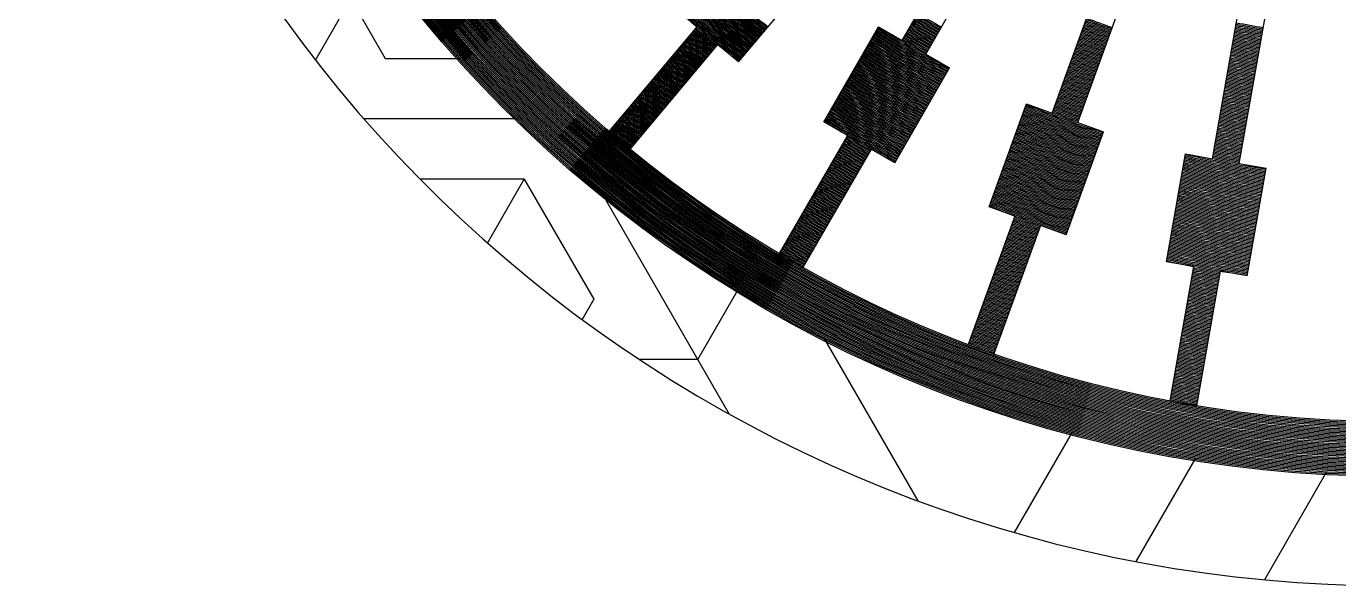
# Model space of a CAD drawing. Header units: millimetres. Extents: x 0 to 2404, y 0 to 1600.
# Drawn here: x 2129.33 to 2177.39, y 1434.73 to 1455.19 of the extents above; entities that cross this region are included whole.
import ezdxf

# ---------------------------------------------------------------- set-up
doc = ezdxf.new("R2010")
doc.units = ezdxf.units.MM

msp = doc.modelspace()

# ---------------------------------------------------------------- linework, layer by layer
at = {"linetype": 'Continuous'}
for p, q in [((2142.49, 1454.005), (2133.6, 1469.403)), ((2139.923, 1453.958), (2141.22, 1456.204)), ((2145.233, 1454.005), (2142.49, 1454.005)), ((2147.352, 1451.805), (2141.704, 1451.805)), ((2147.57, 1449.605), (2143.748, 1449.605)), ((2146.22, 1447.266), (2147.57, 1449.605)), ((2147.57, 1449.605), (2150.11, 1445.206)), ((2150.407, 1449.092), (2155.073, 1441.01)), ((2153.92, 1443.006), (2155.397, 1445.565)), ((2150.11, 1445.206), (2149.684, 1444.469)), ((2161.985, 1437.835), (2158.535, 1443.812)), ((2153.92, 1443.006), (2151.78, 1443.006)), ((2167.625, 1440.348), (2165.507, 1436.679)), ((2169.972, 1435.614), (2172.155, 1439.394)), ((2176.944, 1438.892), (2174.667, 1434.948))]:
    msp.add_line(p, q, dxfattribs=at)
for p, q in [((2161.4, 1454.668), (2164.903, 1460.735)), ((2162.266, 1454.168), (2165.769, 1460.235)), ((2166.893, 1452.011), (2168.775, 1457.183)), ((2155.414, 1453.889), (2157.985, 1456.954)), ((2167.832, 1451.669), (2169.715, 1456.841)), ((2153.882, 1455.175), (2153.116, 1455.818)), ((2172.763, 1450.348), (2173.719, 1455.769)), ((2153.882, 1455.175), (2150.669, 1451.347)), ((2158.534, 1451.704), (2160.534, 1455.168)), ((2160.534, 1455.168), (2161.4, 1454.668)), ((2173.748, 1450.174), (2174.704, 1455.595)), ((2154.648, 1454.532), (2151.436, 1450.704)), ((2155.414, 1453.889), (2154.648, 1454.532)), ((2162.266, 1454.168), (2163.132, 1453.668)), ((2161.132, 1450.204), (2163.098, 1453.61)), ((2163.123, 1453.653), (2163.132, 1453.668)), ((2164.585, 1448.594), (2165.953, 1452.353)), ((2165.953, 1452.353), (2166.893, 1452.011)), ((2159.4, 1451.204), (2158.534, 1451.704)), ((2167.404, 1447.568), (2168.772, 1451.327)), ((2167.832, 1451.669), (2168.772, 1451.327)), ((2159.4, 1451.204), (2156.902, 1446.877)), ((2160.266, 1450.704), (2157.768, 1446.377)), ((2161.132, 1450.204), (2160.266, 1450.704)), ((2171.084, 1446.582), (2171.778, 1450.522)), ((2171.778, 1450.522), (2172.763, 1450.348)), ((2173.748, 1450.174), (2174.733, 1450.001)), ((2174.038, 1446.061), (2174.733, 1450.001)), ((2165.525, 1448.252), (2164.585, 1448.594)), ((2165.525, 1448.252), (2163.816, 1443.557)), ((2166.464, 1447.91), (2164.755, 1443.215)), ((2167.404, 1447.568), (2166.464, 1447.91)), ((2172.069, 1446.409), (2171.084, 1446.582)), ((2172.069, 1446.409), (2171.201, 1441.487)), ((2173.053, 1446.235), (2172.186, 1441.314)), ((2174.038, 1446.061), (2173.053, 1446.235))]:
    msp.add_line(p, q)
for radius in [46, 45.95, 45.9, 45.85, 45.8, 45.75, 45.7, 45.65, 45.6, 45.55, 45.5, 45.45, 45.4, 45.35, 45.3, 45.25, 45.2, 45.15, 45.1, 45.05, 45, 44.95, 44.9, 44.85, 44.8, 44.75, 44.7, 44.65, 44.6, 44.55, 44.5, 44.45, 44.4, 44.35, 44.3, 44.25, 44.2, 44.15, 44.1, 44.05, 44]:
    msp.add_circle((2179.333, 1484.729), radius)
for radius, start, end in [(50, 108.2151, 71.6513), (37.4, 227.7014, 232.2986), (37.35, 227.6983, 232.3017), (38.05, 227.7407, 232.2593), (38, 227.7377, 232.2623), (37.95, 227.7348, 232.2652), (37.9, 227.7318, 232.2682), (37.85, 227.7288, 232.2712), (37.8, 227.7258, 232.2742), (37.75, 227.7227, 232.2773), (37.7, 227.7197, 232.2803), (37.65, 227.7167, 232.2833), (37.6, 227.7137, 232.2863), (37.55, 227.7106, 232.2894), (37.5, 227.7076, 232.2924), (37.45, 227.7045, 232.2955), (38.65, 227.7758, 232.2242), (38.6, 227.7729, 232.2271), (38.55, 227.77, 232.23), (38.5, 227.7671, 232.2329), (38.45, 227.7642, 232.2358), (38.4, 227.7613, 232.2387), (38.35, 227.7584, 232.2416), (38.3, 227.7555, 232.2445), (38.25, 227.7525, 232.2475), (38.2, 227.7496, 232.2504), (38.15, 227.7466, 232.2534), (38.1, 227.7437, 232.2563), (39, 227.7958, 232.2042), (38.95, 227.7929, 232.2071), (38.9, 227.7901, 232.2099), (38.85, 227.7873, 232.2127), (38.8, 227.7844, 232.2156), (38.75, 227.7815, 232.2185), (38.7, 227.7787, 232.2213), (33.9, 239.1549, 240.8451), (33.85, 239.1537, 240.8463), (39.05, 229.2664, 230.7336), (35.05, 237.5472, 242.4528), (34.45, 239.1684, 240.8316), (34.4, 239.1672, 240.8328), (34.35, 239.166, 240.834), (34.3, 239.1648, 240.8352), (34.25, 239.1635, 240.8365), (34.2, 239.1623, 240.8377), (34.15, 239.1611, 240.8389), (34.1, 239.1599, 240.8401), (34.05, 239.1586, 240.8414), (34, 239.1574, 240.8426), (33.95, 239.1561, 240.8439), (31.65, 249.0948, 250.9052), (31.6, 249.0934, 250.9066), (31.55, 249.0919, 250.9081), (31.5, 249.0905, 250.9095), (31.45, 249.0891, 250.9109), (31.4, 249.0876, 250.9124), (31.35, 249.0862, 250.9138), (31.3, 249.0847, 250.9153), (30.15, 259.0498, 260.9502), (30.1, 259.0482, 260.9518), (30.05, 259.0466, 260.9534), (30, 259.045, 260.955), (29.95, 259.0434, 260.9566), (39.65, 229.2775, 230.7225), (39.6, 229.2765, 230.7235), (39.55, 229.2756, 230.7244), (39.5, 229.2747, 230.7253), (39.45, 229.2738, 230.7262), (39.4, 229.2729, 230.7271), (39.35, 229.272, 230.728), (39.3, 229.271, 230.729), (39.25, 229.2701, 230.7299), (39.2, 229.2692, 230.7308), (39.15, 229.2682, 230.7318), (39.1, 229.2673, 230.7327), (35.6, 237.5851, 242.4149), (35.55, 237.5817, 242.4183), (35.5, 237.5783, 242.4217), (35.45, 237.5749, 242.4251), (35.4, 237.5715, 242.4285), (35.35, 237.568, 242.432), (35.3, 237.5646, 242.4354), (35.25, 237.5611, 242.4389), (35.2, 237.5577, 242.4423), (35.15, 237.5542, 242.4458), (35.1, 237.5507, 242.4493), (35, 239.1815, 240.8185), (34.95, 239.1803, 240.8197), (34.9, 239.1791, 240.8209), (34.85, 239.1779, 240.8221), (34.8, 239.1768, 240.8232), (34.75, 239.1756, 240.8244), (34.7, 239.1744, 240.8256), (34.65, 239.1732, 240.8268), (34.6, 239.172, 240.828), (34.55, 239.1708, 240.8292), (34.5, 239.1696, 240.8304), (32.2, 249.1103, 250.8897), (32.15, 249.1089, 250.8911), (32.1, 249.1075, 250.8925), (32.05, 249.1061, 250.8939), (32, 249.1047, 250.8953), (31.95, 249.1033, 250.8967), (31.9, 249.1019, 250.8981), (31.85, 249.1005, 250.8995), (31.8, 249.0991, 250.9009), (31.75, 249.0977, 250.9023), (31.7, 249.0962, 250.9038), (30.6, 259.0638, 260.9362), (30.55, 259.0622, 260.9378), (30.5, 259.0607, 260.9393), (30.45, 259.0591, 260.9409), (30.4, 259.0576, 260.9424), (30.35, 259.056, 260.944), (30.3, 259.0545, 260.9455), (30.25, 259.0529, 260.9471), (30.2, 259.0514, 260.9486), (40.3, 229.2891, 230.7109), (40.25, 229.2882, 230.7118), (40.2, 229.2873, 230.7127), (40.15, 229.2865, 230.7135), (40.1, 229.2856, 230.7144), (40.05, 229.2847, 230.7153), (40, 229.2838, 230.7162), (39.95, 229.2829, 230.7171), (39.9, 229.282, 230.718), (39.85, 229.2811, 230.7189), (39.8, 229.2802, 230.7198), (39.75, 229.2793, 230.7207), (39.7, 229.2784, 230.7216), (36.15, 237.6219, 242.3781), (36.1, 237.6186, 242.3814), (36.05, 237.6153, 242.3847), (36, 237.612, 242.388), (35.95, 237.6087, 242.3913), (35.9, 237.6053, 242.3947), (35.85, 237.602, 242.398), (35.8, 237.5986, 242.4014), (35.75, 237.5953, 242.4047), (35.7, 237.5919, 242.4081), (35.65, 237.5885, 242.4115), (32.7, 249.1239, 250.8761), (32.65, 249.1225, 250.8775), (32.6, 249.1212, 250.8788), (32.55, 249.1198, 250.8802), (32.5, 249.1185, 250.8815), (32.45, 249.1171, 250.8829), (32.4, 249.1158, 250.8842), (32.35, 249.1144, 250.8856), (32.3, 249.113, 250.887), (32.25, 249.1117, 250.8883), (31.1, 259.0788, 260.9212), (31.05, 259.0773, 260.9227), (31, 259.0758, 260.9242), (30.95, 259.0743, 260.9257), (30.9, 259.0728, 260.9272), (30.85, 259.0713, 260.9287), (30.8, 259.0698, 260.9302), (30.75, 259.0683, 260.9317), (30.7, 259.0668, 260.9332), (30.65, 259.0653, 260.9347), (40.95, 229.3004, 230.6996), (40.9, 229.2995, 230.7005), (40.85, 229.2987, 230.7013), (40.8, 229.2978, 230.7022), (40.75, 229.297, 230.703), (40.7, 229.2961, 230.7039), (40.65, 229.2952, 230.7048), (40.6, 229.2944, 230.7056), (40.55, 229.2935, 230.7065), (40.5, 229.2926, 230.7074), (40.45, 229.2918, 230.7082), (40.4, 229.2909, 230.7091), (40.35, 229.29, 230.71), (36.7, 237.6576, 242.3424), (36.65, 237.6544, 242.3456), (36.6, 237.6512, 242.3488), (36.55, 237.6479, 242.3521), (36.5, 237.6447, 242.3553), (36.45, 237.6415, 242.3585), (36.4, 237.6382, 242.3618), (36.35, 237.635, 242.365), (36.3, 237.6317, 242.3683), (36.25, 237.6285, 242.3715), (36.2, 237.6252, 242.3748), (33.2, 249.1371, 250.8629), (33.15, 249.1358, 250.8642), (33.1, 249.1345, 250.8655), (33.05, 249.1332, 250.8668), (33, 249.1318, 250.8682), (32.95, 249.1305, 250.8695), (32.9, 249.1292, 250.8708), (32.85, 249.1279, 250.8721), (32.8, 249.1266, 250.8734), (32.75, 249.1252, 250.8748), (31.6, 259.0934, 260.9066), (31.55, 259.0919, 260.9081), (31.5, 259.0905, 260.9095), (31.45, 259.0891, 260.9109), (31.4, 259.0876, 260.9124), (31.35, 259.0862, 260.9138), (31.3, 259.0847, 260.9153), (31.25, 259.0832, 260.9168), (31.2, 259.0818, 260.9182), (31.15, 259.0803, 260.9197), (41.55, 229.3105, 230.6895), (41.5, 229.3097, 230.6903), (41.45, 229.3088, 230.6912), (41.4, 229.308, 230.692), (41.35, 229.3072, 230.6928), (41.3, 229.3063, 230.6937), (41.25, 229.3055, 230.6945), (41.2, 229.3046, 230.6954), (41.15, 229.3038, 230.6962), (41.1, 229.303, 230.697), (41.05, 229.3021, 230.6979), (41, 229.3013, 230.6987), (37.3, 237.6953, 242.3047), (37.25, 237.6922, 242.3078), (37.2, 237.6891, 242.3109), (37.15, 237.6859, 242.3141), (37.1, 237.6828, 242.3172), (37.05, 237.6797, 242.3203), (37, 237.6766, 242.3234), (36.95, 237.6734, 242.3266), (36.9, 237.6703, 242.3297), (36.85, 237.6671, 242.3329), (36.8, 237.6639, 242.3361), (36.75, 237.6607, 242.3393), (33.7, 249.1499, 250.8501), (33.65, 249.1486, 250.8514), (33.6, 249.1474, 250.8526), (33.55, 249.1461, 250.8539), (33.5, 249.1448, 250.8552), (33.45, 249.1435, 250.8565), (33.4, 249.1422, 250.8578), (33.35, 249.141, 250.859), (33.3, 249.1397, 250.8603), (33.25, 249.1384, 250.8616), (32.1, 259.1075, 260.8925), (32.05, 259.1061, 260.8939), (32, 259.1047, 260.8953), (31.95, 259.1033, 260.8967), (31.9, 259.1019, 260.8981), (31.85, 259.1005, 260.8995), (31.8, 259.0991, 260.9009), (31.75, 259.0977, 260.9023), (31.7, 259.0962, 260.9038), (31.65, 259.0948, 260.9052), (42.2, 229.3211, 230.6789), (42.15, 229.3203, 230.6797), (42.1, 229.3195, 230.6805), (42.05, 229.3187, 230.6813), (42, 229.3179, 230.6821), (41.95, 229.3171, 230.6829), (41.9, 229.3163, 230.6837), (41.85, 229.3154, 230.6846), (41.8, 229.3146, 230.6854), (41.75, 229.3138, 230.6862), (41.7, 229.313, 230.687), (41.65, 229.3122, 230.6878), (41.6, 229.3113, 230.6887), (37.85, 237.7288, 242.2712), (37.8, 237.7258, 242.2742), (37.75, 237.7227, 242.2773), (37.7, 237.7197, 242.2803), (37.65, 237.7167, 242.2833), (37.6, 237.7137, 242.2863), (37.55, 237.7106, 242.2894), (37.5, 237.7076, 242.2924), (37.45, 237.7045, 242.2955), (37.4, 237.7014, 242.2986), (37.35, 237.6983, 242.3017), (34.25, 249.1635, 250.8365), (34.2, 249.1623, 250.8377), (34.15, 249.1611, 250.8389), (34.1, 249.1599, 250.8401), (34.05, 249.1586, 250.8414), (34, 249.1574, 250.8426), (33.95, 249.1561, 250.8439), (33.9, 249.1549, 250.8451), (33.85, 249.1537, 250.8463), (33.8, 249.1524, 250.8476), (33.75, 249.1511, 250.8489), (32.55, 259.1198, 260.8802), (32.5, 259.1185, 260.8815), (32.45, 259.1171, 260.8829), (32.4, 259.1158, 260.8842), (32.35, 259.1144, 260.8856), (32.3, 259.113, 260.887), (32.25, 259.1117, 260.8883), (32.2, 259.1103, 260.8897), (32.15, 259.1089, 260.8911), (42.8, 229.3306, 230.6694), (42.75, 229.3299, 230.6701), (42.7, 229.3291, 230.6709), (42.65, 229.3283, 230.6717), (42.6, 229.3275, 230.6725), (42.55, 229.3267, 230.6733), (42.5, 229.3259, 230.6741), (42.45, 229.3251, 230.6749), (42.4, 229.3243, 230.6757), (42.35, 229.3235, 230.6765), (42.3, 229.3227, 230.6773), (42.25, 229.3219, 230.6781), (38.4, 237.7613, 242.2387), (38.35, 237.7584, 242.2416), (38.3, 237.7555, 242.2445), (38.25, 237.7525, 242.2475), (38.2, 237.7496, 242.2504), (38.15, 237.7466, 242.2534), (38.1, 237.7437, 242.2563), (38.05, 237.7407, 242.2593), (38, 237.7377, 242.2623), (37.95, 237.7348, 242.2652), (37.9, 237.7318, 242.2682), (35.15, 247.5542, 252.4458), (35.1, 247.5507, 252.4493), (35.05, 247.5472, 252.4528), (34.75, 249.1756, 250.8244), (34.7, 249.1744, 250.8256), (34.65, 249.1732, 250.8268), (34.6, 249.172, 250.828), (34.55, 249.1708, 250.8292), (34.5, 249.1696, 250.8304), (34.45, 249.1684, 250.8316), (34.4, 249.1672, 250.8328), (34.35, 249.166, 250.834), (34.3, 249.1648, 250.8352), (33.05, 259.1332, 260.8668), (33, 259.1318, 260.8682), (32.95, 259.1305, 260.8695), (32.9, 259.1292, 260.8708), (32.85, 259.1279, 260.8721), (32.8, 259.1266, 260.8734), (32.75, 259.1252, 260.8748), (32.7, 259.1239, 260.8761), (32.65, 259.1225, 260.8775), (32.6, 259.1212, 260.8788), (43.45, 229.3407, 230.6593), (43.4, 229.3399, 230.6601), (43.35, 229.3391, 230.6609), (43.3, 229.3384, 230.6616), (43.25, 229.3376, 230.6624), (43.2, 229.3368, 230.6632), (43.15, 229.3361, 230.6639), (43.1, 229.3353, 230.6647), (43.05, 229.3345, 230.6655), (43, 229.3338, 230.6662), (42.95, 229.333, 230.667), (42.9, 229.3322, 230.6678), (42.85, 229.3314, 230.6686), (38.95, 237.7929, 242.2071), (38.9, 237.7901, 242.2099), (38.85, 237.7873, 242.2127), (38.8, 237.7844, 242.2156), (38.75, 237.7815, 242.2185), (38.7, 237.7787, 242.2213), (38.65, 237.7758, 242.2242), (38.6, 237.7729, 242.2271), (38.55, 237.77, 242.23), (38.5, 237.7671, 242.2329), (38.45, 237.7642, 242.2358), (35.65, 247.5885, 252.4115), (35.6, 247.5851, 252.4149), (35.55, 247.5817, 252.4183), (35.5, 247.5783, 252.4217), (35.45, 247.5749, 252.4251), (35.4, 247.5715, 252.4285), (35.35, 247.568, 252.432), (35.3, 247.5646, 252.4354), (35.25, 247.5611, 252.4389), (35.2, 247.5577, 252.4423), (35, 249.1815, 250.8185), (34.95, 249.1803, 250.8197), (34.9, 249.1791, 250.8209), (34.85, 249.1779, 250.8221), (34.8, 249.1768, 250.8232), (33.55, 259.1461, 260.8539), (33.5, 259.1448, 260.8552), (33.45, 259.1435, 260.8565), (33.4, 259.1422, 260.8578), (33.35, 259.141, 260.859), (33.3, 259.1397, 260.8603), (33.25, 259.1384, 260.8616), (33.2, 259.1371, 260.8629), (33.15, 259.1358, 260.8642), (33.1, 259.1345, 260.8655), (44, 229.3467, 230.6533), (43.95, 229.3467, 230.6533), (43.9, 229.3467, 230.6533), (43.85, 229.3467, 230.6533), (43.8, 229.3459, 230.6541), (43.75, 229.3452, 230.6548), (43.7, 229.3437, 230.6563), (43.65, 229.3437, 230.6563), (43.6, 229.3429, 230.6571), (43.55, 229.3422, 230.6578), (43.5, 229.3414, 230.6586), (39, 237.7958, 242.2042), (36.15, 247.6219, 252.3781), (36.1, 247.6186, 252.3814), (36.05, 247.6153, 252.3847), (36, 247.612, 252.388), (35.95, 247.6087, 252.3913), (35.9, 247.6053, 252.3947), (35.85, 247.602, 252.398), (35.8, 247.5986, 252.4014), (35.75, 247.5953, 252.4047), (35.7, 247.5919, 252.4081), (34.05, 259.1586, 260.8414), (34, 259.1574, 260.8426), (33.95, 259.1561, 260.8439), (33.9, 259.1549, 260.8451), (33.85, 259.1537, 260.8463), (33.8, 259.1524, 260.8476), (33.75, 259.1511, 260.8489), (33.7, 259.1499, 260.8501), (33.65, 259.1486, 260.8514), (33.6, 259.1474, 260.8526), (39.45, 239.2738, 240.7262), (39.4, 239.2729, 240.7271), (39.35, 239.272, 240.728), (39.3, 239.271, 240.729), (39.25, 239.2701, 240.7299), (39.2, 239.2692, 240.7308), (39.15, 239.2682, 240.7318), (39.1, 239.2673, 240.7327), (39.05, 239.2664, 240.7336), (36.65, 247.6544, 252.3456), (36.6, 247.6512, 252.3488), (36.55, 247.6479, 252.3521), (36.5, 247.6447, 252.3553), (36.45, 247.6415, 252.3585), (36.4, 247.6382, 252.3618), (36.35, 247.635, 252.365), (36.3, 247.6317, 252.3683), (36.25, 247.6285, 252.3715), (36.2, 247.6252, 252.3748), (34.5, 259.1696, 260.8304), (34.45, 259.1684, 260.8316), (34.4, 259.1672, 260.8328), (34.35, 259.166, 260.834), (34.3, 259.1648, 260.8352), (34.25, 259.1635, 260.8365), (34.2, 259.1623, 260.8377), (34.15, 259.1611, 260.8389), (34.1, 259.1599, 260.8401), (40, 239.2838, 240.7162), (39.95, 239.2829, 240.7171), (39.9, 239.282, 240.718), (39.85, 239.2811, 240.7189), (39.8, 239.2802, 240.7198), (39.75, 239.2793, 240.7207), (39.7, 239.2784, 240.7216), (39.65, 239.2775, 240.7225), (39.6, 239.2765, 240.7235), (39.55, 239.2756, 240.7244), (39.5, 239.2747, 240.7253), (37.15, 247.6859, 252.3141), (37.1, 247.6828, 252.3172), (37.05, 247.6797, 252.3203), (37, 247.6766, 252.3234), (36.95, 247.6734, 252.3266), (36.9, 247.6703, 252.3297), (36.85, 247.6671, 252.3329), (36.8, 247.6639, 252.3361), (36.75, 247.6607, 252.3393), (36.7, 247.6576, 252.3424), (35.2, 257.5577, 262.4423), (35.15, 257.5542, 262.4458), (35.1, 257.5507, 262.4493), (35.05, 257.5472, 262.4528), (35, 259.1803, 260.8197), (34.95, 259.1803, 260.8197), (34.9, 259.1791, 260.8209), (34.85, 259.1779, 260.8221), (34.8, 259.1768, 260.8232), (34.75, 259.1756, 260.8244), (34.7, 259.1744, 260.8256), (34.65, 259.1732, 260.8268), (34.6, 259.172, 260.828), (34.55, 259.1708, 260.8292), (40.55, 239.2935, 240.7065), (40.5, 239.2926, 240.7074), (40.45, 239.2918, 240.7082), (40.4, 239.2909, 240.7091), (40.35, 239.29, 240.71), (40.3, 239.2891, 240.7109), (40.25, 239.2882, 240.7118), (40.2, 239.2873, 240.7127), (40.15, 239.2865, 240.7135), (40.1, 239.2856, 240.7144), (40.05, 239.2847, 240.7153), (37.7, 247.7197, 252.2803), (37.65, 247.7167, 252.2833), (37.6, 247.7137, 252.2863), (37.55, 247.7106, 252.2894), (37.5, 247.7076, 252.2924), (37.45, 247.7045, 252.2955), (37.4, 247.7014, 252.2986), (37.35, 247.6983, 252.3017), (37.3, 247.6953, 252.3047), (37.25, 247.6922, 252.3078), (37.2, 247.6891, 252.3109), (35.7, 257.5919, 262.4081), (35.65, 257.5885, 262.4115), (35.6, 257.5851, 262.4149), (35.55, 257.5817, 262.4183), (35.5, 257.5783, 262.4217), (35.45, 257.5749, 262.4251), (35.4, 257.5715, 262.4285), (35.35, 257.568, 262.432), (35.3, 257.5646, 262.4354), (35.25, 257.5611, 262.4389), (41.1, 239.303, 240.697), (41.05, 239.3021, 240.6979), (41, 239.3013, 240.6987), (40.95, 239.3004, 240.6996), (40.9, 239.2995, 240.7005), (40.85, 239.2987, 240.7013), (40.8, 239.2978, 240.7022), (40.75, 239.297, 240.703), (40.7, 239.2961, 240.7039), (40.65, 239.2952, 240.7048), (40.6, 239.2944, 240.7056), (38.2, 247.7496, 252.2504), (38.15, 247.7466, 252.2534), (38.1, 247.7437, 252.2563), (38.05, 247.7407, 252.2593), (38, 247.7377, 252.2623), (37.95, 247.7348, 252.2652), (37.9, 247.7318, 252.2682), (37.85, 247.7288, 252.2712), (37.8, 247.7258, 252.2742), (37.75, 247.7227, 252.2773), (36.2, 257.6252, 262.3748), (36.15, 257.6219, 262.3781), (36.1, 257.6186, 262.3814), (36.05, 257.6153, 262.3847), (36, 257.612, 262.388), (35.95, 257.6087, 262.3913), (35.9, 257.6053, 262.3947), (35.85, 257.602, 262.398), (35.8, 257.5986, 262.4014), (35.75, 257.5953, 262.4047), (41.65, 239.3122, 240.6878), (41.6, 239.3113, 240.6887), (41.55, 239.3105, 240.6895), (41.5, 239.3097, 240.6903), (41.45, 239.3088, 240.6912), (41.4, 239.308, 240.692), (41.35, 239.3072, 240.6928), (41.3, 239.3063, 240.6937), (41.25, 239.3055, 240.6945), (41.2, 239.3046, 240.6954), (41.15, 239.3038, 240.6962), (38.7, 247.7787, 252.2213), (38.65, 247.7758, 252.2242), (38.6, 247.7729, 252.2271), (38.55, 247.77, 252.23), (38.5, 247.7671, 252.2329), (38.45, 247.7642, 252.2358), (38.4, 247.7613, 252.2387), (38.35, 247.7584, 252.2416), (38.3, 247.7555, 252.2445), (38.25, 247.7525, 252.2475), (36.7, 257.6576, 262.3424), (36.65, 257.6544, 262.3456), (36.6, 257.6512, 262.3488), (36.55, 257.6479, 262.3521), (36.5, 257.6447, 262.3553), (36.45, 257.6415, 262.3585), (36.4, 257.6382, 262.3618), (36.35, 257.635, 262.365), (36.3, 257.6317, 262.3683), (36.25, 257.6285, 262.3715), (42.2, 239.3211, 240.6789), (42.15, 239.3203, 240.6797), (42.1, 239.3195, 240.6805), (42.05, 239.3187, 240.6813), (42, 239.3179, 240.6821), (41.95, 239.3171, 240.6829), (41.9, 239.3163, 240.6837), (41.85, 239.3154, 240.6846), (41.8, 239.3146, 240.6854), (41.75, 239.3138, 240.6862), (41.7, 239.313, 240.687), (39, 247.7958, 252.2042), (38.95, 247.7929, 252.2071), (38.9, 247.7901, 252.2099), (38.85, 247.7873, 252.2127), (38.8, 247.7844, 252.2156), (38.75, 247.7815, 252.2185), (37.15, 257.6859, 262.3141), (37.1, 257.6828, 262.3172), (37.05, 257.6797, 262.3203), (37, 257.6766, 262.3234), (36.95, 257.6734, 262.3266), (36.9, 257.6703, 262.3297), (36.85, 257.6671, 262.3329), (36.8, 257.6639, 262.3361), (36.75, 257.6607, 262.3393), (42.8, 239.3306, 240.6694), (42.75, 239.3299, 240.6701), (42.7, 239.3291, 240.6709), (42.65, 239.3283, 240.6717), (42.6, 239.3275, 240.6725), (42.55, 239.3267, 240.6733), (42.5, 239.3259, 240.6741), (42.45, 239.3251, 240.6749), (42.4, 239.3243, 240.6757), (42.35, 239.3235, 240.6765), (42.3, 239.3227, 240.6773), (42.25, 239.3219, 240.6781), (39.35, 249.272, 250.728), (39.3, 249.271, 250.729), (39.25, 249.2701, 250.7299), (39.2, 249.2692, 250.7308), (39.15, 249.2682, 250.7318), (39.1, 249.2673, 250.7327), (39.05, 249.2664, 250.7336), (37.65, 257.7167, 262.2833), (37.6, 257.7137, 262.2863), (37.55, 257.7106, 262.2894), (37.5, 257.7076, 262.2924), (37.45, 257.7045, 262.2955), (37.4, 257.7014, 262.2986), (37.35, 257.6983, 262.3017), (37.3, 257.6953, 262.3047), (37.25, 257.6922, 262.3078), (37.2, 257.6891, 262.3109), (43.35, 239.3376, 240.6624), (43.3, 239.3376, 240.6624), (43.25, 239.3376, 240.6624), (43.2, 239.3368, 240.6632), (43.15, 239.3361, 240.6639), (43.1, 239.3353, 240.6647), (43.05, 239.3345, 240.6655), (43, 239.3338, 240.6662), (42.95, 239.333, 240.667), (42.9, 239.3322, 240.6678), (42.85, 239.3314, 240.6686), (39.85, 249.2811, 250.7189), (39.8, 249.2802, 250.7198), (39.75, 249.2793, 250.7207), (39.7, 249.2784, 250.7216), (39.65, 249.2775, 250.7225), (39.6, 249.2765, 250.7235), (39.55, 249.2756, 250.7244), (39.5, 249.2747, 250.7253), (39.45, 249.2738, 250.7262), (39.4, 249.2729, 250.7271), (38.15, 257.7466, 262.2534), (38.1, 257.7437, 262.2563), (38.05, 257.7407, 262.2593), (38, 257.7377, 262.2623), (37.95, 257.7348, 262.2652), (37.9, 257.7318, 262.2682), (37.85, 257.7288, 262.2712), (37.8, 257.7258, 262.2742), (37.75, 257.7227, 262.2773), (37.7, 257.7197, 262.2803), (43.9, 239.3474, 240.6526), (43.85, 239.3452, 240.6548), (43.8, 239.3452, 240.6548), (43.75, 239.3452, 240.6548), (43.7, 239.3444, 240.6556), (43.65, 239.3414, 240.6586), (43.6, 239.3414, 240.6586), (43.55, 239.3414, 240.6586), (43.5, 239.3414, 240.6586), (43.45, 239.3376, 240.6624), (43.4, 239.3376, 240.6624), (40.35, 249.29, 250.71), (40.3, 249.2891, 250.7109), (40.25, 249.2882, 250.7118), (40.2, 249.2873, 250.7127), (40.15, 249.2865, 250.7135), (40.1, 249.2856, 250.7144), (40.05, 249.2847, 250.7153), (40, 249.2838, 250.7162), (39.95, 249.2829, 250.7171), (39.9, 249.282, 250.718), (38.65, 257.7758, 262.2242), (38.6, 257.7729, 262.2271), (38.55, 257.77, 262.23), (38.5, 257.7671, 262.2329), (38.45, 257.7642, 262.2358), (38.4, 257.7613, 262.2387), (38.35, 257.7584, 262.2416), (38.3, 257.7555, 262.2445), (38.25, 257.7525, 262.2475), (38.2, 257.7496, 262.2504), (44, 239.3474, 240.6518), (43.95, 239.3474, 240.6518), (40.85, 249.2987, 250.7013), (40.8, 249.2978, 250.7022), (40.75, 249.297, 250.703), (40.7, 249.2961, 250.7039), (40.65, 249.2952, 250.7048), (40.6, 249.2944, 250.7056), (40.55, 249.2935, 250.7065), (40.5, 249.2926, 250.7074), (40.45, 249.2918, 250.7082), (40.4, 249.2909, 250.7091), (39, 257.7958, 262.2042), (38.95, 257.7929, 262.2071), (38.9, 257.7901, 262.2099), (38.85, 257.7873, 262.2127), (38.8, 257.7844, 262.2156), (38.75, 257.7815, 262.2185), (38.7, 257.7787, 262.2213), (41.4, 249.308, 250.692), (41.35, 249.3072, 250.6928), (41.3, 249.3063, 250.6937), (41.25, 249.3055, 250.6945), (41.2, 249.3046, 250.6954), (41.15, 249.3038, 250.6962), (41.1, 249.303, 250.697), (41.05, 249.3021, 250.6979), (41, 249.3013, 250.6987), (40.95, 249.3004, 250.6996), (40.9, 249.2995, 250.7005), (39.4, 259.2729, 260.7271), (39.35, 259.272, 260.728), (39.3, 259.271, 260.729), (39.25, 259.2701, 260.7299), (39.2, 259.2692, 260.7308), (39.15, 259.2682, 260.7318), (39.1, 259.2673, 260.7327), (39.05, 259.2664, 260.7336), (41.9, 249.3163, 250.6837), (41.85, 249.3154, 250.6846), (41.8, 249.3146, 250.6854), (41.75, 249.3138, 250.6862), (41.7, 249.313, 250.687), (41.65, 249.3122, 250.6878), (41.6, 249.3113, 250.6887), (41.55, 249.3105, 250.6895), (41.5, 249.3097, 250.6903), (41.45, 249.3088, 250.6912), (39.9, 259.282, 260.718), (39.85, 259.2811, 260.7189), (39.8, 259.2802, 260.7198), (39.75, 259.2793, 260.7207), (39.7, 259.2784, 260.7216), (39.65, 259.2775, 260.7225), (39.6, 259.2765, 260.7235), (39.55, 259.2756, 260.7244), (39.5, 259.2747, 260.7253), (39.45, 259.2738, 260.7262), (42.4, 249.3243, 250.6757), (42.35, 249.3235, 250.6765), (42.3, 249.3227, 250.6773), (42.25, 249.3219, 250.6781), (42.2, 249.3211, 250.6789), (42.15, 249.3203, 250.6797), (42.1, 249.3195, 250.6805), (42.05, 249.3187, 250.6813), (42, 249.3179, 250.6821), (41.95, 249.3171, 250.6829), (40.4, 259.2909, 260.7091), (40.35, 259.29, 260.71), (40.3, 259.2891, 260.7109), (40.25, 259.2882, 260.7118), (40.2, 259.2873, 260.7127), (40.15, 259.2865, 260.7135), (40.1, 259.2856, 260.7144), (40.05, 259.2847, 260.7153), (40, 259.2838, 260.7162), (39.95, 259.2829, 260.7171), (42.9, 249.3322, 250.6678), (42.85, 249.3314, 250.6686), (42.8, 249.3306, 250.6694), (42.75, 249.3299, 250.6701), (42.7, 249.3291, 250.6709), (42.65, 249.3283, 250.6717), (42.6, 249.3275, 250.6725), (42.55, 249.3267, 250.6733), (42.5, 249.3259, 250.6741), (42.45, 249.3251, 250.6749), (40.85, 259.2987, 260.7013), (40.8, 259.2978, 260.7022), (40.75, 259.297, 260.703), (40.7, 259.2961, 260.7039), (40.65, 259.2952, 260.7048), (40.6, 259.2944, 260.7056), (40.55, 259.2935, 260.7065), (40.5, 259.2926, 260.7074), (40.45, 259.2918, 260.7082), (43.45, 249.3407, 250.6593), (43.4, 249.3399, 250.6601), (43.35, 249.3391, 250.6609), (43.3, 249.3384, 250.6616), (43.25, 249.3376, 250.6624), (43.2, 249.3368, 250.6632), (43.15, 249.3361, 250.6639), (43.1, 249.3353, 250.6647), (43.05, 249.3345, 250.6655), (43, 249.3338, 250.6662), (42.95, 249.333, 250.667), (41.35, 259.3072, 260.6928), (41.3, 259.3063, 260.6937), (41.25, 259.3055, 260.6945), (41.2, 259.3046, 260.6954), (41.15, 259.3038, 260.6962), (41.1, 259.303, 260.697), (41.05, 259.3021, 260.6979), (41, 259.3013, 260.6987), (40.95, 259.3004, 260.6996), (40.9, 259.2995, 260.7005), (43.95, 249.3467, 250.6533), (43.9, 249.3467, 250.6533), (43.85, 249.3467, 250.6533), (43.8, 249.3459, 250.6541), (43.75, 249.3452, 250.6548), (43.7, 249.3437, 250.6563), (43.65, 249.3437, 250.6563), (43.6, 249.3429, 250.6571), (43.55, 249.3422, 250.6578), (43.5, 249.3414, 250.6586), (41.85, 259.3154, 260.6846), (41.8, 259.3146, 260.6854), (41.75, 259.3138, 260.6862), (41.7, 259.313, 260.687), (41.65, 259.3122, 260.6878), (41.6, 259.3113, 260.6887), (41.55, 259.3105, 260.6895), (41.5, 259.3097, 260.6903), (41.45, 259.3088, 260.6912), (41.4, 259.308, 260.692), (44, 249.3467, 250.6533), (42.35, 259.3235, 260.6765), (42.3, 259.3227, 260.6773), (42.25, 259.3219, 260.6781), (42.2, 259.3211, 260.6789), (42.15, 259.3203, 260.6797), (42.1, 259.3195, 260.6805), (42.05, 259.3187, 260.6813), (42, 259.3179, 260.6821), (41.95, 259.3171, 260.6829), (41.9, 259.3163, 260.6837), (42.8, 259.3306, 260.6694), (42.75, 259.3299, 260.6701), (42.7, 259.3291, 260.6709), (42.65, 259.3283, 260.6717), (42.6, 259.3275, 260.6725), (42.55, 259.3267, 260.6733), (42.5, 259.3259, 260.6741), (42.45, 259.3251, 260.6749), (42.4, 259.3243, 260.6757), (43.3, 259.3384, 260.6616), (43.25, 259.3376, 260.6624), (43.2, 259.3368, 260.6632), (43.15, 259.3361, 260.6639), (43.1, 259.3353, 260.6647), (43.05, 259.3345, 260.6655), (43, 259.3338, 260.6662), (42.95, 259.333, 260.667), (42.9, 259.3322, 260.6678), (42.85, 259.3314, 260.6686), (43.8, 259.3459, 260.6541), (43.75, 259.3452, 260.6548), (43.7, 259.3437, 260.6563), (43.65, 259.3437, 260.6563), (43.6, 259.3429, 260.6571), (43.55, 259.3422, 260.6578), (43.5, 259.3414, 260.6586), (43.45, 259.3407, 260.6593), (43.4, 259.3399, 260.6601), (43.35, 259.3391, 260.6609), (44, 259.3467, 260.6533), (43.95, 259.3467, 260.6533), (43.9, 259.3467, 260.6533), (43.85, 259.3467, 260.6533)]:
    msp.add_arc((2179.333, 1484.729), radius, start, end)

doc.saveas('drawing.dxf')
